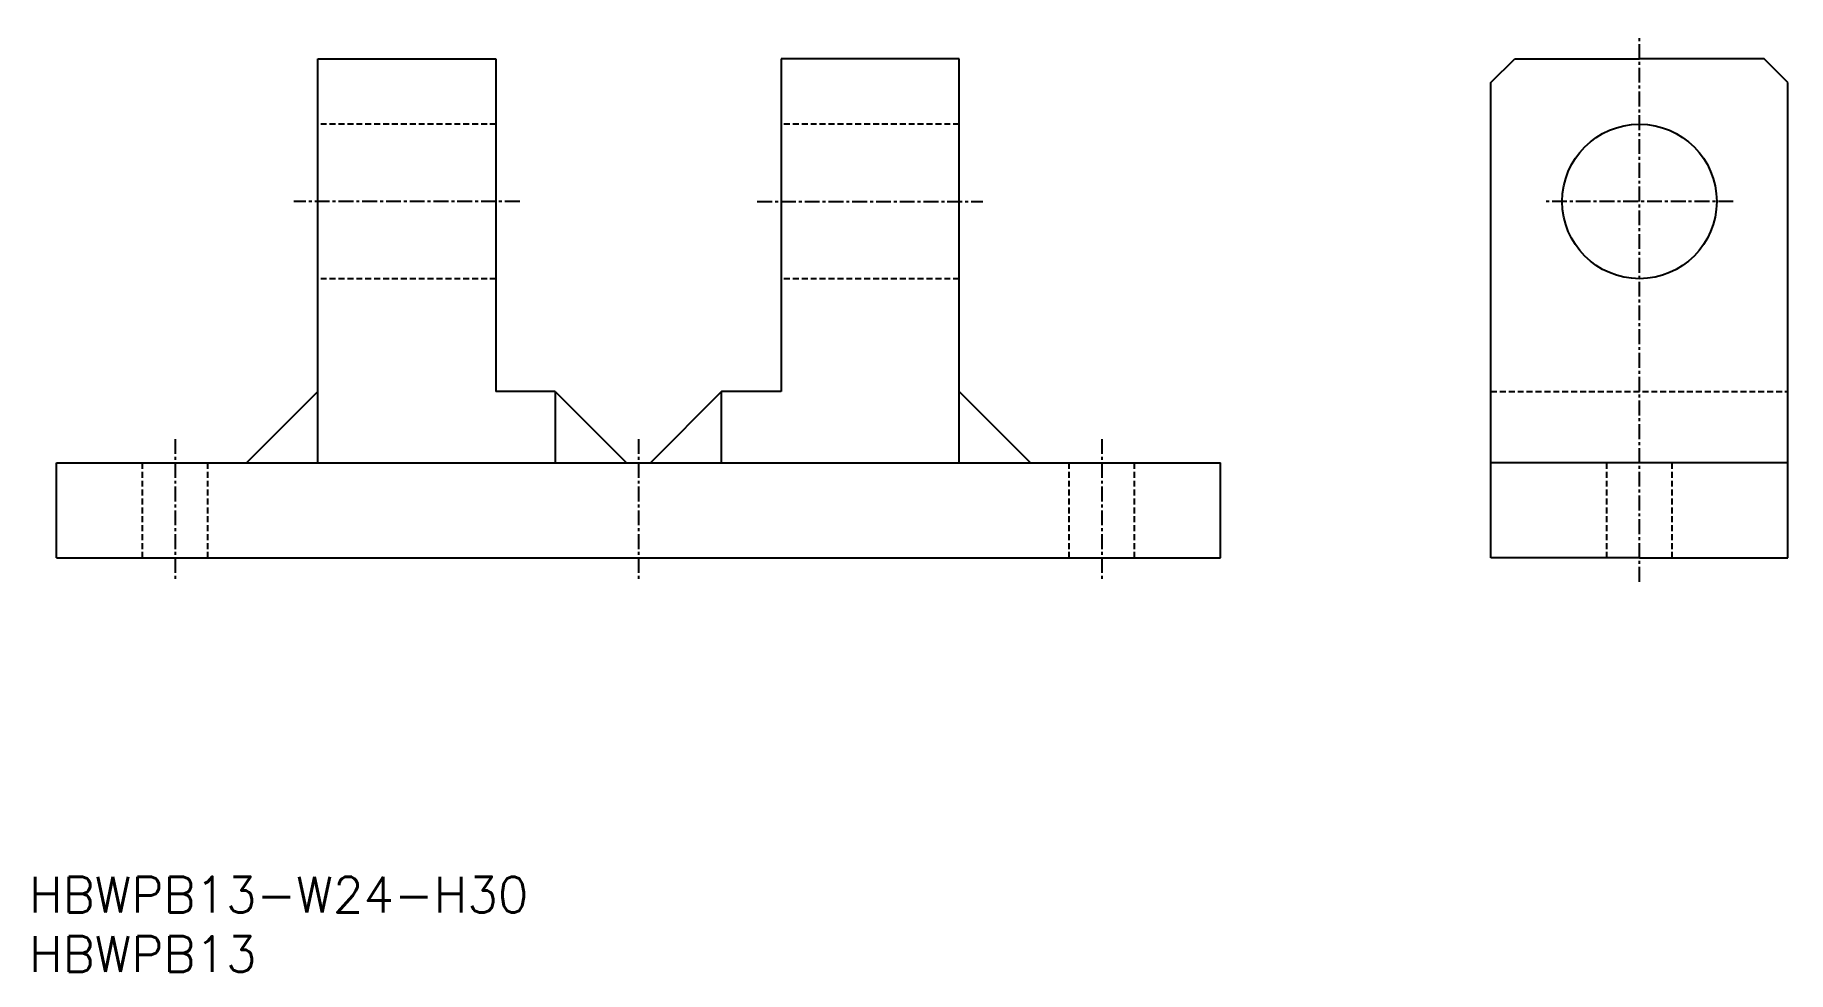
# Model space of a CAD drawing. Extents: x 72 to 219, y 37 to 116.
import ezdxf
from ezdxf.enums import TextEntityAlignment as Align

# ---------------------------------------------------------------- set-up
doc = ezdxf.new("R2010")
doc.units = 0
doc.linetypes.add('CENTER', pattern=[2, 1.25, -0.25, 0.25, -0.25])
doc.linetypes.add('DASHED', pattern=[0.75, 0.5, -0.25])
doc.layers.get('0').update_dxf_attribs({"linetype": 'CONTINUOUS'})
doc.layers.add('CENTER', color=1, linetype='CENTER')
doc.styles.get("Standard").update_dxf_attribs({"font": 'txt.shx', "bigfont": 'extfont.shx'})

msp = doc.modelspace()

# ---------------------------------------------------------------- linework, layer by layer
at = {"color": 7, "linetype": 'CONTINUOUS'}
for p, q in [((95.59, 80.14), (95.59, 114.14)), ((95.59, 114.14), (110.59, 114.14)), ((110.59, 114.14), (110.59, 86.14)), ((149.59, 114.14), (134.59, 114.14)), ((134.59, 114.14), (134.59, 86.14)), ((149.59, 80.14), (149.59, 114.14)), ((194.36, 112.14), (196.36, 114.14)), ((196.36, 114.14), (206.86, 114.14)), ((217.36, 114.14), (206.86, 114.14)), ((219.36, 112.14), (217.36, 114.14)), ((194.36, 72.14), (194.36, 112.14)), ((219.36, 72.14), (219.36, 112.14)), ((115.59, 86.14), (110.59, 86.14)), ((115.59, 86.14), (115.59, 80.14)), ((73.59, 72.14), (73.59, 80.14)), ((73.59, 80.14), (171.59, 80.14)), ((171.59, 72.14), (171.59, 80.14)), ((219.36, 80.14), (194.36, 80.14)), ((73.59, 72.14), (171.59, 72.14)), ((206.86, 72.14), (194.36, 72.14)), ((206.86, 72.14), (219.36, 72.14))]:
    msp.add_line(p, q, dxfattribs=at)
at = {"color": 3, "linetype": 'DASHED'}
for p, q in [((110.59, 108.64), (95.59, 108.64)), ((149.59, 108.64), (134.59, 108.64)), ((110.59, 95.64), (95.59, 95.64)), ((149.59, 95.64), (134.59, 95.64)), ((194.36, 86.14), (219.36, 86.14)), ((80.84, 72.14), (80.84, 80.14)), ((86.34, 72.14), (86.34, 80.14)), ((158.84, 72.14), (158.84, 80.14)), ((164.34, 72.14), (164.34, 80.14)), ((204.11, 72.14), (204.11, 80.14)), ((209.61, 72.14), (209.61, 80.14))]:
    msp.add_line(p, q, dxfattribs=at)
for p, q in [((95.59, 86.14), (89.59, 80.14)), ((115.59, 86.14), (121.59, 80.14)), ((129.59, 86.14), (123.59, 80.14)), ((129.59, 80.14), (129.59, 86.14)), ((134.59, 86.14), (129.59, 86.14)), ((149.59, 86.14), (155.59, 80.14))]:
    msp.add_line(p, q)
at = {"color": 7, "linetype": 'CONTINUOUS'}
msp.add_circle((206.86, 102.14), 6.5, dxfattribs=at)
at = {"layer": 'CENTER', "color": 1, "linetype": 'CENTER'}
for p, q in [((206.86, 70.14), (206.86, 116.14)), ((112.59, 102.14), (93.59, 102.14)), ((132.59, 102.14), (151.59, 102.14)), ((214.75, 102.14), (198.97, 102.14)), ((83.59, 82.14), (83.59, 70.14)), ((122.59, 82.14), (122.59, 70.14)), ((161.59, 82.14), (161.59, 70.14))]:
    msp.add_line(p, q, dxfattribs=at)

# ---------------------------------------------------------------- texts
at = {"color": 7, "linetype": 'CONTINUOUS'}
for s, p in [('HBWPB13-W24-H30', (71.28, 43.8)), ('HBWPB13', (71.28, 38.8))]:
    msp.add_text(s, height=3, dxfattribs=at).set_placement(p, align=Align.MIDDLE_LEFT)

doc.saveas('drawing.dxf')
